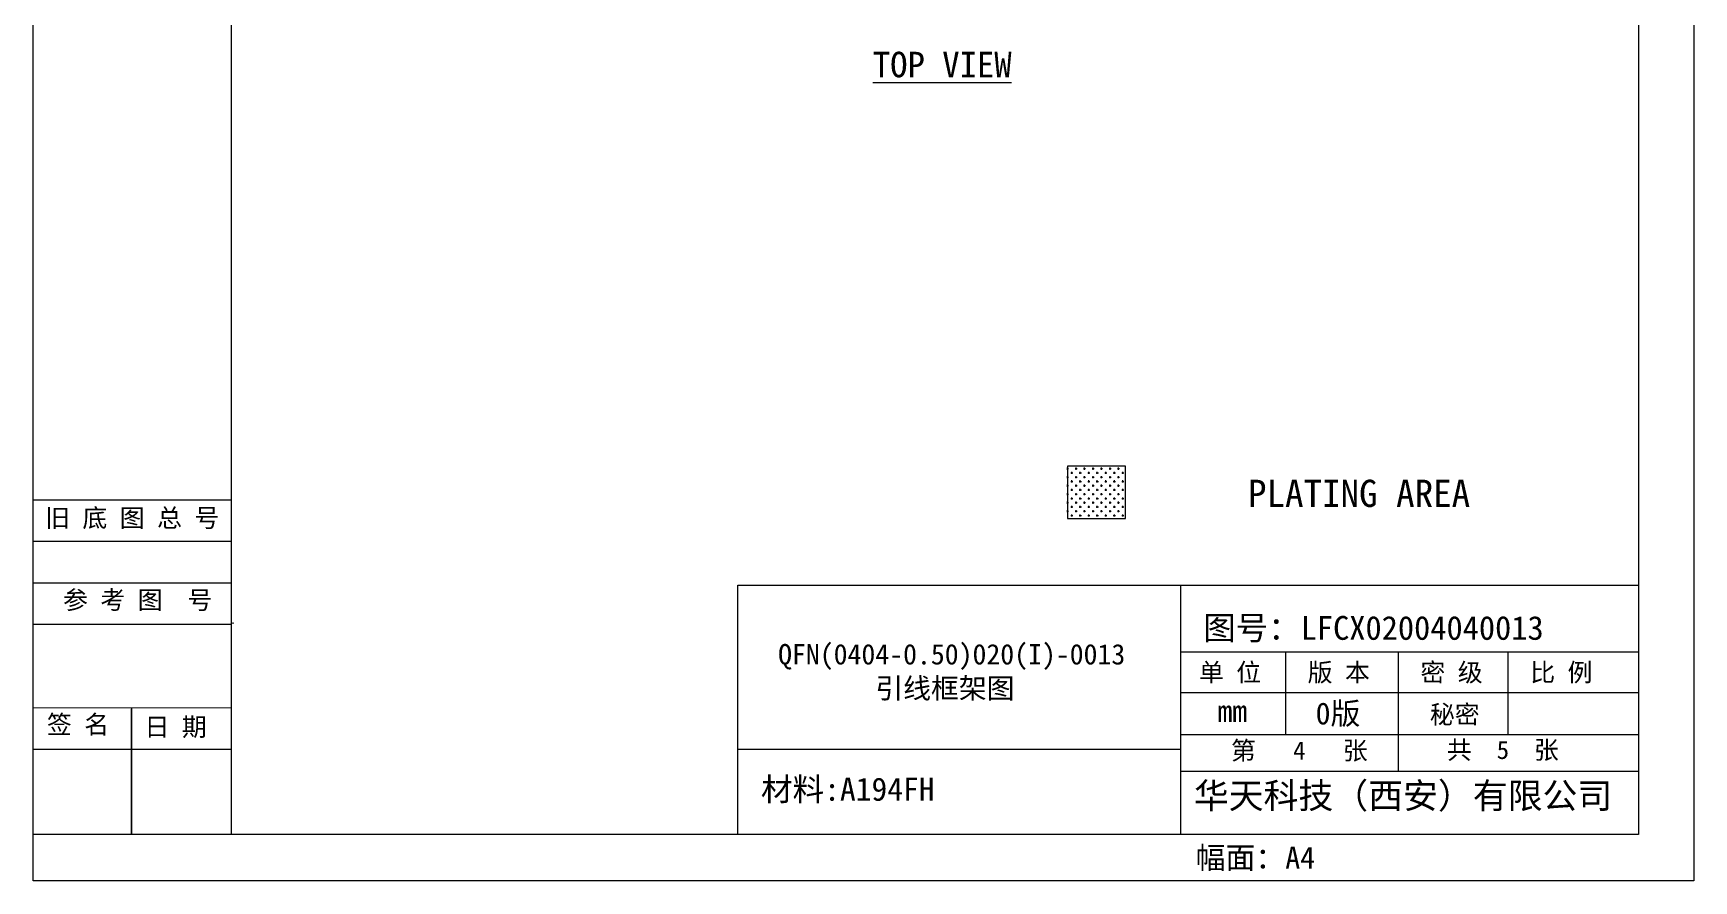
# Model space of a CAD drawing. Header units: millimetres. Extents: x 2103 to 2391, y 501 to 745.
# Drawn here: x 2327.84 to 2337.61, y 721.83 to 726.81 of the extents above; entities that cross this region are included whole.
import ezdxf
from ezdxf.enums import TextEntityAlignment as Align

# ---------------------------------------------------------------- set-up
doc = ezdxf.new("R2010")
doc.units = ezdxf.units.MM
doc.linetypes.add('0', pattern=[0])
doc.layers.add('1', color=7, linetype='Continuous', lineweight=18)
doc.layers.add('图层1实体', color=7, linetype='Continuous', lineweight=18)
doc.layers.add('NOTES', color=4, linetype='0')
doc.layers.add('PLATING', color=3, linetype='Continuous')
doc.styles.add('宋体', font='')
doc.styles.get('宋体').set_extended_font_data('宋体')

msp = doc.modelspace()

# ---------------------------------------------------------------- hatches: boundary and pattern name
at = {"layer": 'PLATING', "lineweight": 0}
h = msp.add_hatch(dxfattribs=at)
h.set_pattern_fill('CROSS', color=256, scale=0.1)
h.set_pattern_definition([(0, (2324.768584, 732.550834), (0.025, 0.025), [0.0125, -0.0375]), (90, (2324.774834, 732.544584), (-0.025, 0.025), [0.0125, -0.0375])])
h.paths.add_polyline_path([(2334.26587, 724.26591), (2333.92438, 724.26591), (2333.92438, 723.95754), (2334.26587, 723.95754)])

# ---------------------------------------------------------------- linework, layer by layer
at = {"layer": '1', "lineweight": 0, "elevation": 0.0291}
msp.add_lwpolyline([(2333.92438, 723.95754), (2334.26587, 723.95754), (2334.26587, 724.26591), (2333.92438, 724.26591)], close=True, dxfattribs=at)
at = {"layer": '图层1实体', "color": 7, "lineweight": 0}
for p, q in [((2329.01043, 724.06633, 0.0291), (2327.84369, 724.06633, 0.0291)), ((2329.01043, 723.82201, 0.0291), (2327.84369, 723.82201, 0.0291)), ((2329.01043, 723.57769, 0.0291), (2327.84369, 723.57769, 0.0291)), ((2331.98601, 723.56537, 0.0291), (2337.28156, 723.56537, 0.0291)), ((2331.98601, 722.10019, 0.0291), (2331.98601, 723.56537, 0.0291)), ((2334.58947, 723.56537, 0.0291), (2334.58947, 722.10019, 0.0291)), ((2329.01647, 723.34617, 0.0291), (2329.01647, 723.33891, 0.0291)), ((2329.01043, 723.33337, 0.0291), (2327.84369, 723.33337, 0.0291)), ((2334.58947, 723.17328, 0.0291), (2337.28156, 723.17328, 0.0291)), ((2335.20541, 723.16834, 0.0291), (2335.20541, 722.68641, 0.0291)), ((2335.86838, 723.16834, 0.0291), (2335.86838, 722.47202, 0.0291)), ((2336.51413, 723.16834, 0.0291), (2336.51413, 722.68641, 0.0291)), ((2334.58947, 722.93372, 0.0291), (2337.28156, 722.93372, 0.0291)), ((2327.84369, 722.84522, 0.0291), (2329.01043, 722.84472, 0.0291)), ((2328.42073, 722.84522, 0.0291), (2328.42073, 722.10522, 0.0291)), ((2328.42073, 722.10522, 0.0291), (2328.42073, 722.83796, 0.0291)), ((2334.58947, 722.68641, 0.0291), (2337.28156, 722.68641, 0.0291)), ((2329.01043, 722.59993, 0.0291), (2327.84369, 722.59993, 0.0291)), ((2334.58947, 722.59993, 0.0291), (2331.98601, 722.59993, 0.0291)), ((2334.58947, 722.47202, 0.0291), (2337.28156, 722.47202, 0.0291)), ((2329.00966, 722.0994, 0.0291), (2327.84701, 722.0994, 0.0291))]:
    msp.add_line(p, q, dxfattribs=at)
at = {"layer": '图层1实体', "color": 7, "lineweight": 0, "elevation": 0.0291}
for points in [[(2327.84369, 735.38407), (2337.60659, 735.38407), (2337.60659, 721.82698), (2327.84369, 721.82698)], [(2329.01043, 735.10922), (2337.28156, 735.10922), (2337.28156, 722.10019), (2329.01043, 722.10019)]]:
    msp.add_lwpolyline(points, close=True, dxfattribs=at)

# ---------------------------------------------------------------- texts
at = {"layer": 'NOTES', "lineweight": 0, "style": '宋体'}
msp.add_text('PLATING AREA', height=0.16, dxfattribs=at).set_placement((2336.2918, 724.10563, 0.0291), align=Align.MIDDLE_RIGHT)
at = {"layer": 'NOTES', "lineweight": 0, "insert": (2333.18807, 726.62625, 0.0291), "char_height": 0.15, "attachment_point": 5, "style": '宋体'}
msp.add_mtext('{\\LTOP VIEW}', dxfattribs=at)
at = {"layer": '图层1实体', "color": 7, "lineweight": 0, "style": '宋体'}
for s, height, p in [('图号：LFCX02004040013', 0.14, (2334.72255, 723.24422, 0.03391)), ('单 位', 0.107365, (2334.69741, 722.99913, 0.0291)), ('版 本', 0.107365, (2335.33641, 722.99913, 0.0291)), ('密 级', 0.107365, (2335.99938, 722.99913, 0.0291)), ('比 例', 0.107365, (2336.64513, 722.99913, 0.0291)), ('mm', 0.128839, (2334.80589, 722.76116, 0.0291)), ('0版', 0.128839, (2335.38326, 722.74666, 0.0291)), ('秘密', 0.107365, (2336.05489, 722.75182, 0.0291)), ('幅面：A4', 0.128839, (2334.67772, 721.89856, 0.0291))]:
    msp.add_text(s, height=height, dxfattribs=at).set_placement(p)
at = {"layer": '图层1实体', "color": 7, "lineweight": 0, "attachment_point": 1, "style": '宋体'}
for s, insert, char_height in [('{\\fSimSun|b0|i0|c134|p2;旧 底 图 总 号}', (2327.91334, 724.01483, 0.0291), 0.1073655), ('{\\fSimSun|b0|i0|c134|p2;参 考 图  号}', (2328.01892, 723.53241, 0.0291), 0.1073655), ('{\\fSimSun|b0|i0|c134|p2; 签 名}', (2327.85112, 722.80039, 0.0291), 0.1073655), ('{\\fSimSun|b0|i0|c134|p2; 日 期}', (2328.42506, 722.78588, 0.0291), 0.1073655), ('{\\fSimSun|b0|i0|c134|p2;第   4   张}', (2334.88538, 722.64708, 0.0291), 0.1073655), ('{\\fSimSun|b0|i0|c134|p2;共  5  张}', (2336.15517, 722.65073, 0.0291), 0.1073655), ('材料:A194FH', (2332.12235, 722.43418, 0.03391), 0.136273), ('{\\fSimSun|b0|i0|c134|p2;华天科技（西安）有限公司}', (2334.66709, 722.40297, 0.0291), 0.1503117)]:
    msp.add_mtext(s, dxfattribs=dict(at, insert=insert, char_height=char_height))
at = {"layer": '图层1实体', "color": 7, "lineweight": 0, "insert": (2332.22322, 723.21931, 0.03492), "char_height": 0.12, "width": 2.5342149, "attachment_point": 1, "style": '宋体'}
msp.add_mtext('{\\C0;QFN(0404-0.50)020(I)-0013\\P\\C256;       引线框架图}', dxfattribs=at)

doc.saveas('drawing.dxf')
